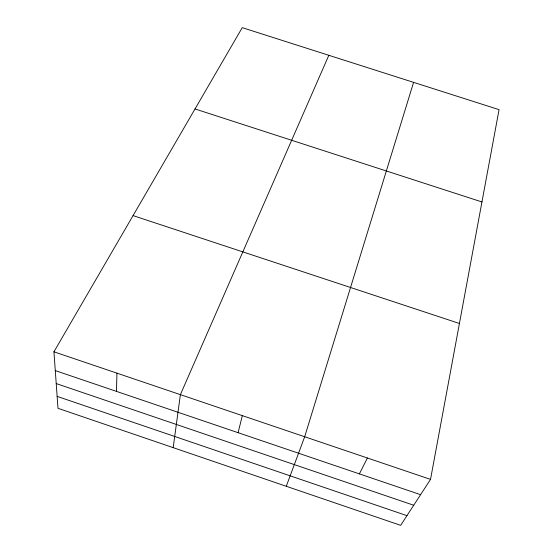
<?xml version="1.0" encoding="UTF-8"?>
<svg xmlns="http://www.w3.org/2000/svg" width="553" height="553" viewBox="0 0 553 553"><rect width="100%" height="100%" fill="white"/><g stroke="black" fill="none" stroke-linecap="round" stroke-linejoin="round"><path stroke-width="0.83" d="M116.448 391.365L116.959 373.157M173.186 447.654L180.389 394.648L328.828 55.293M430.524 479.382L499.062 109.653L242.249 27.65L53.938 351.812L57.996 408.308L400.669 525.35L430.524 479.382L53.938 351.812M238.094 432.688L242.338 415.635M413.589 82.356L304.675 436.752L286.281 486.281M359.388 473.886L367.406 458.002M195.022 108.948L481.953 201.956M133.066 215.601L459.425 323.477M55.286 370.593L420.591 494.679M56.219 383.568L413.734 505.242M57.139 396.383L406.967 515.659"/></g></svg>
